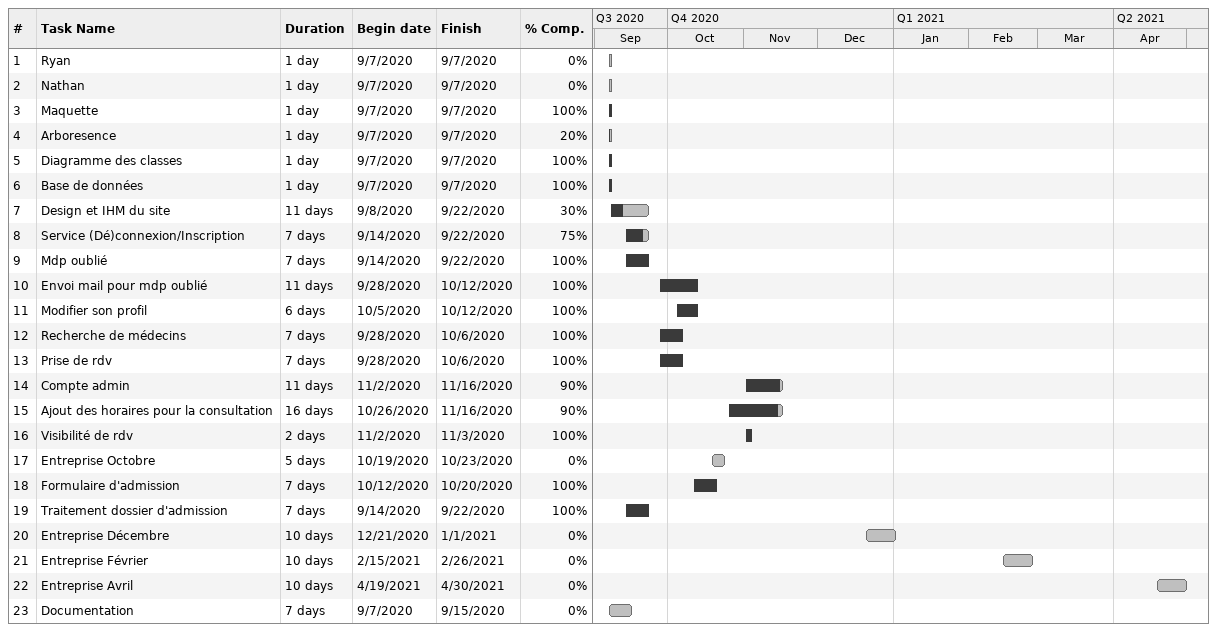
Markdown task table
| ID | Task | Duration | Start | Finish | % complete |
|---|---|---|---|---|---|
| 1 | Ryan | 1d | 2020-09-07 | 2020-09-07 | 0 |
| 2 | Nathan | 1d | 2020-09-07 | 2020-09-07 | 0 |
| 3 | Maquette | 1d | 2020-09-07 | 2020-09-07 | 100 |
| 4 | Arboresence | 1d | 2020-09-07 | 2020-09-07 | 20 |
| 5 | Diagramme des classes | 1d | 2020-09-07 | 2020-09-07 | 100 |
| 6 | Base de données | 1d | 2020-09-07 | 2020-09-07 | 100 |
| 7 | Design et IHM du site | 11d | 2020-09-08 | 2020-09-22 | 30 |
| 8 | Service (Dé)connexion/Inscription | 7d | 2020-09-14 | 2020-09-22 | 75 |
| 9 | Mdp oublié | 7d | 2020-09-14 | 2020-09-22 | 100 |
| 10 | Envoi mail pour mdp oublié | 11d | 2020-09-28 | 2020-10-12 | 100 |
| 11 | Modifier son profil | 6d | 2020-10-05 | 2020-10-12 | 100 |
| 12 | Recherche de médecins | 7d | 2020-09-28 | 2020-10-06 | 100 |
| 13 | Prise de rdv | 7d | 2020-09-28 | 2020-10-06 | 100 |
| 14 | Compte admin | 11d | 2020-11-02 | 2020-11-16 | 90 |
| 15 | Ajout des horaires pour la consultation | 16d | 2020-10-26 | 2020-11-16 | 90 |
| 16 | Visibilité de rdv | 2d | 2020-11-02 | 2020-11-03 | 100 |
| 17 | Entreprise Octobre | 5d | 2020-10-19 | 2020-10-23 | 0 |
| 18 | Formulaire d'admission | 7d | 2020-10-12 | 2020-10-20 | 100 |
| 19 | Traitement dossier d'admission | 7d | 2020-09-14 | 2020-09-22 | 100 |
| 20 | Entreprise Décembre | 10d | 2020-12-21 | 2021-01-01 | 0 |
| 21 | Entreprise Février | 10d | 2021-02-15 | 2021-02-26 | 0 |
| 22 | Entreprise Avril | 10d | 2021-04-19 | 2021-04-30 | 0 |
| 23 | Documentation | 7d | 2020-09-07 | 2020-09-15 | 0 |
